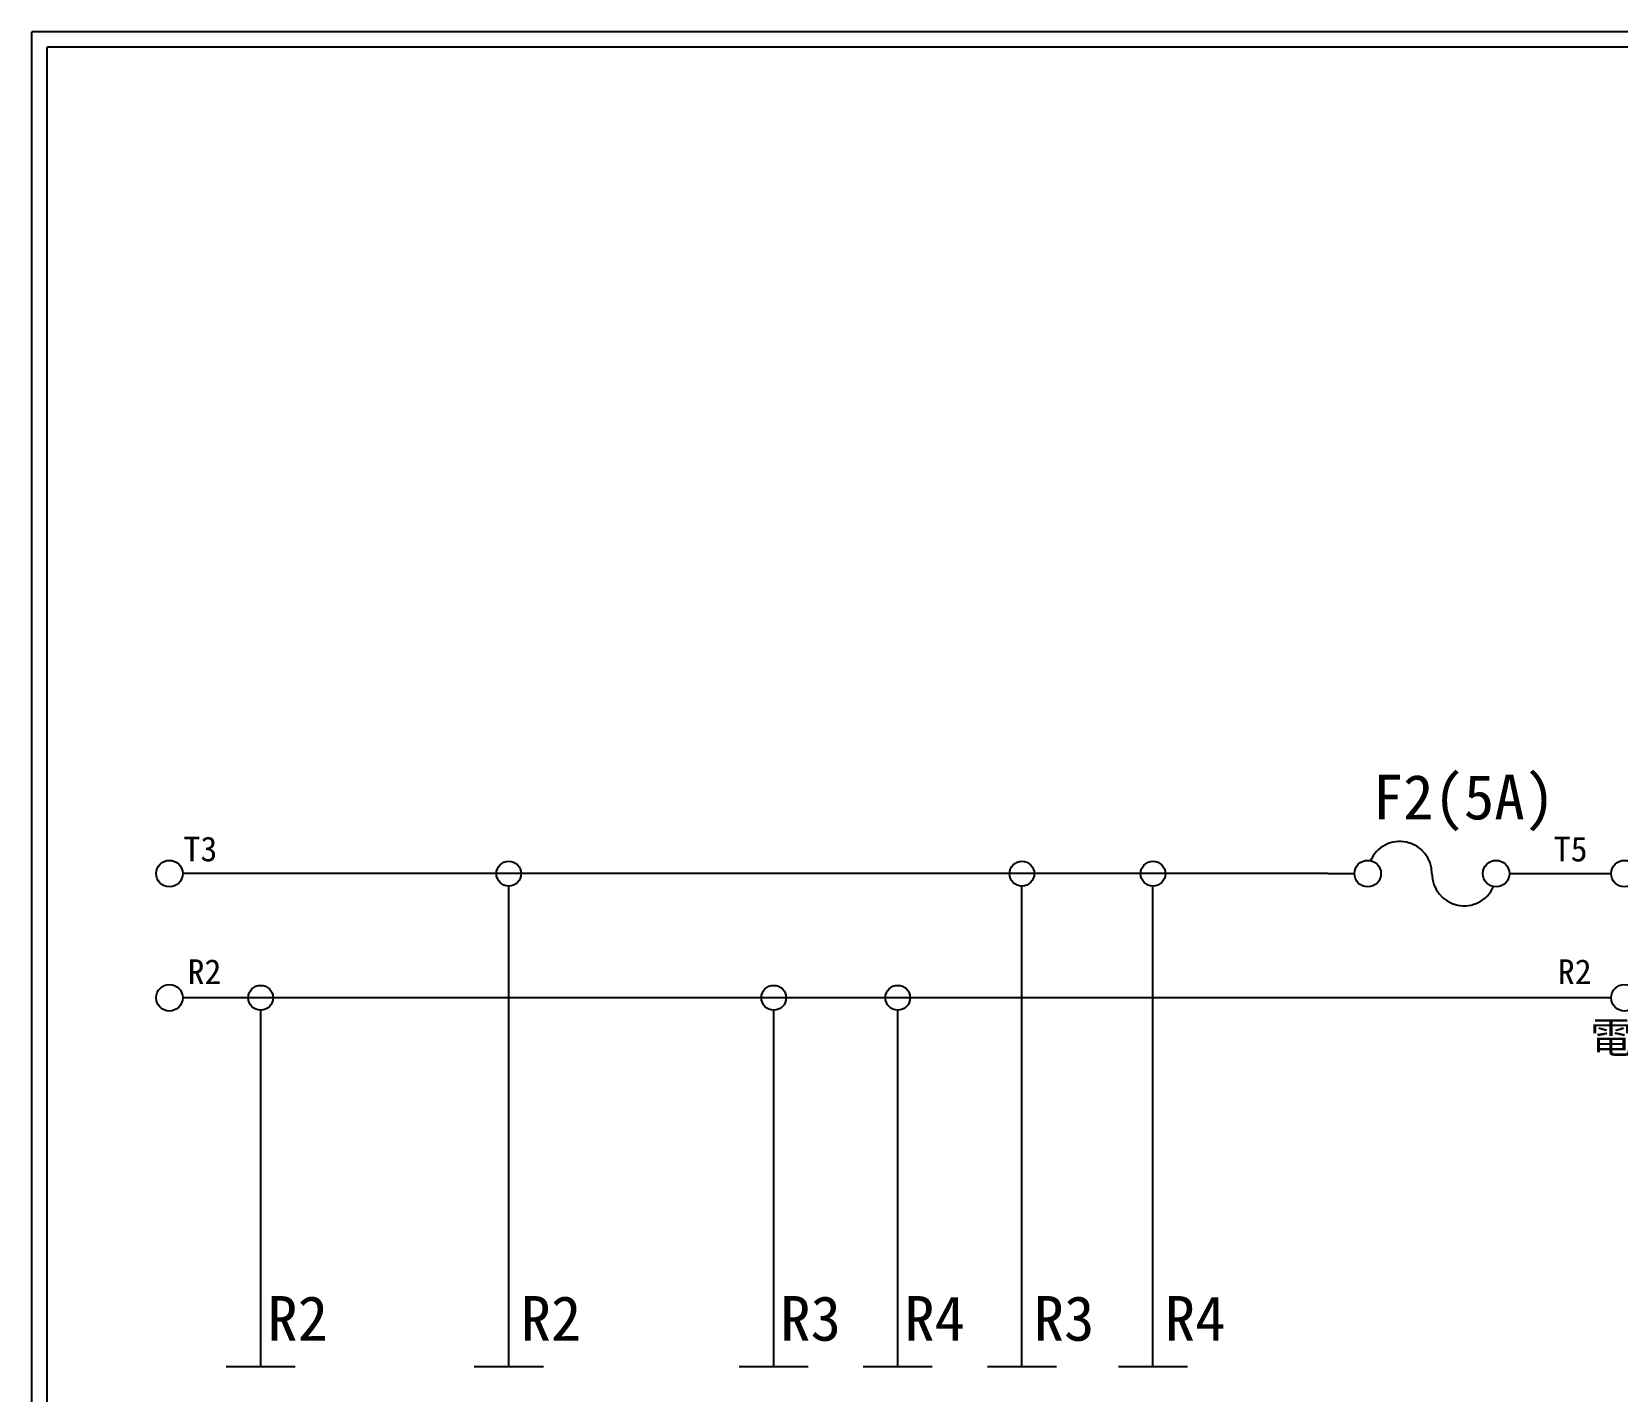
# Model space of a CAD drawing. Extents: x 10 to 297, y 3 to 207.
# Drawn here: x 10 to 137.8, y 97.4 to 207 of the extents above; entities that cross this region are included whole.
import ezdxf

# ---------------------------------------------------------------- set-up
doc = ezdxf.new("R2010")
doc.units = 0
doc.layers.get('0').update_dxf_attribs({"linetype": 'CONTINUOUS'})
for name, color, linetype in [('7', 7, 'CONTINUOUS'), ('圖框層', 7, 'CONTINUOUS'), ('標尺寸層', 3, 'CONTINUOUS')]:
    doc.layers.add(name, color=color, linetype=linetype)
doc.styles.add('CNS', font='romanc.shx', dxfattribs={"bigfont": 'chineset.shx'})
doc.styles.add('STSL', font='KAIU.TTF')

# ---------------------------------------------------------------- blocks, each defined once
blk = doc.blocks.new('FUSE')
at = {"color": 7}
for p, q in [((0, 0), (2.14, 0)), ((14.64, 0), (16.78, 0))]:
    blk.add_line(p, q, dxfattribs=at)
for centre in [(3.21, 0), (13.56, 0)]:
    blk.add_circle(centre, 1.07)
for centre, start, end in [((5.8, 0), 0, 156.116), ((10.98, 0), 180, 336.116)]:
    blk.add_arc(centre, 2.59, start, end, dxfattribs=at)

msp = doc.modelspace()

# ---------------------------------------------------------------- linework, layer by layer
for p, q in [((114.49, 139.12), (22.17, 139.12)), ((48.46, 99.39), (48.46, 138.12)), ((89.82, 99.39), (89.82, 138.12)), ((100.39, 99.39), (100.39, 138.12)), ((129.12, 139.12), (137.33, 139.12)), ((131.26, 139.12), (137.33, 139.12)), ((137.33, 129.12), (22.17, 129.12)), ((28.46, 99.39), (28.46, 128.12)), ((69.82, 99.39), (69.82, 128.12)), ((79.82, 99.39), (79.82, 128.12))]:
    msp.add_line(p, q)
for centre, radius in [((21.1, 139.12), 1.07), ((48.46, 139.12), 1), ((89.82, 139.12), 1), ((100.39, 139.12), 1), ((21.1, 129.12), 1.07), ((28.46, 129.12), 1), ((69.82, 129.12), 1), ((79.82, 129.12), 1)]:
    msp.add_circle(centre, radius)
at = {"layer": '7'}
for centre in [(138.4, 139.12), (138.4, 129.12)]:
    msp.add_circle(centre, 1.07, dxfattribs=at)
at = {"layer": '圖框層', "color": 7}
for p, q in [((297, 206.97), (10, 206.97)), ((10, 3), (10, 206.97)), ((295.75, 205.72), (11.25, 205.72)), ((11.25, 4.25), (11.25, 205.72))]:
    msp.add_line(p, q, dxfattribs=at)
at = {"layer": '標尺寸層', "color": 7}
for p, q in [((25.68, 99.39), (31.25, 99.39)), ((45.68, 99.39), (51.25, 99.39)), ((67.04, 99.39), (72.6, 99.39)), ((77.04, 99.39), (82.6, 99.39)), ((87.04, 99.39), (92.6, 99.39)), ((97.61, 99.39), (103.18, 99.39))]:
    msp.add_line(p, q, dxfattribs=at)

# ---------------------------------------------------------------- block references
at = {"color": 7}
msp.add_blockref('FUSE', (114.49, 139.12), dxfattribs=at)

# ---------------------------------------------------------------- texts
at = {"layer": '圖框層', "color": 4, "style": 'STSL'}
for s, height, p in [('F2(5A)', 3.6, (118.11, 143.49)), ('T3', 2, (22.24, 140.11)), ('T5', 2, (132.7, 140.11)), ('R2', 2, (22.57, 130.22)), ('R2', 2, (133.03, 130.22)), ('R2', 3.6, (28.99, 101.48)), ('R2', 3.6, (49.41, 101.48)), ('R3', 3.6, (70.34, 101.48)), ('R4', 3.6, (80.34, 101.48)), ('R3', 3.6, (90.77, 101.48)), ('R4', 3.6, (101.34, 101.48))]:
    msp.add_text(s, height=height, dxfattribs=at).set_placement(p)
at = {"layer": '標尺寸層', "color": 7, "insert": (135.62, 127.16), "char_height": 2.5, "width": 14.0847, "attachment_point": 1, "style": 'CNS'}
msp.add_mtext('{\\fDFKai-SB|b0|i0|c136|p65;電源開關}', dxfattribs=at)

doc.saveas('drawing.dxf')
